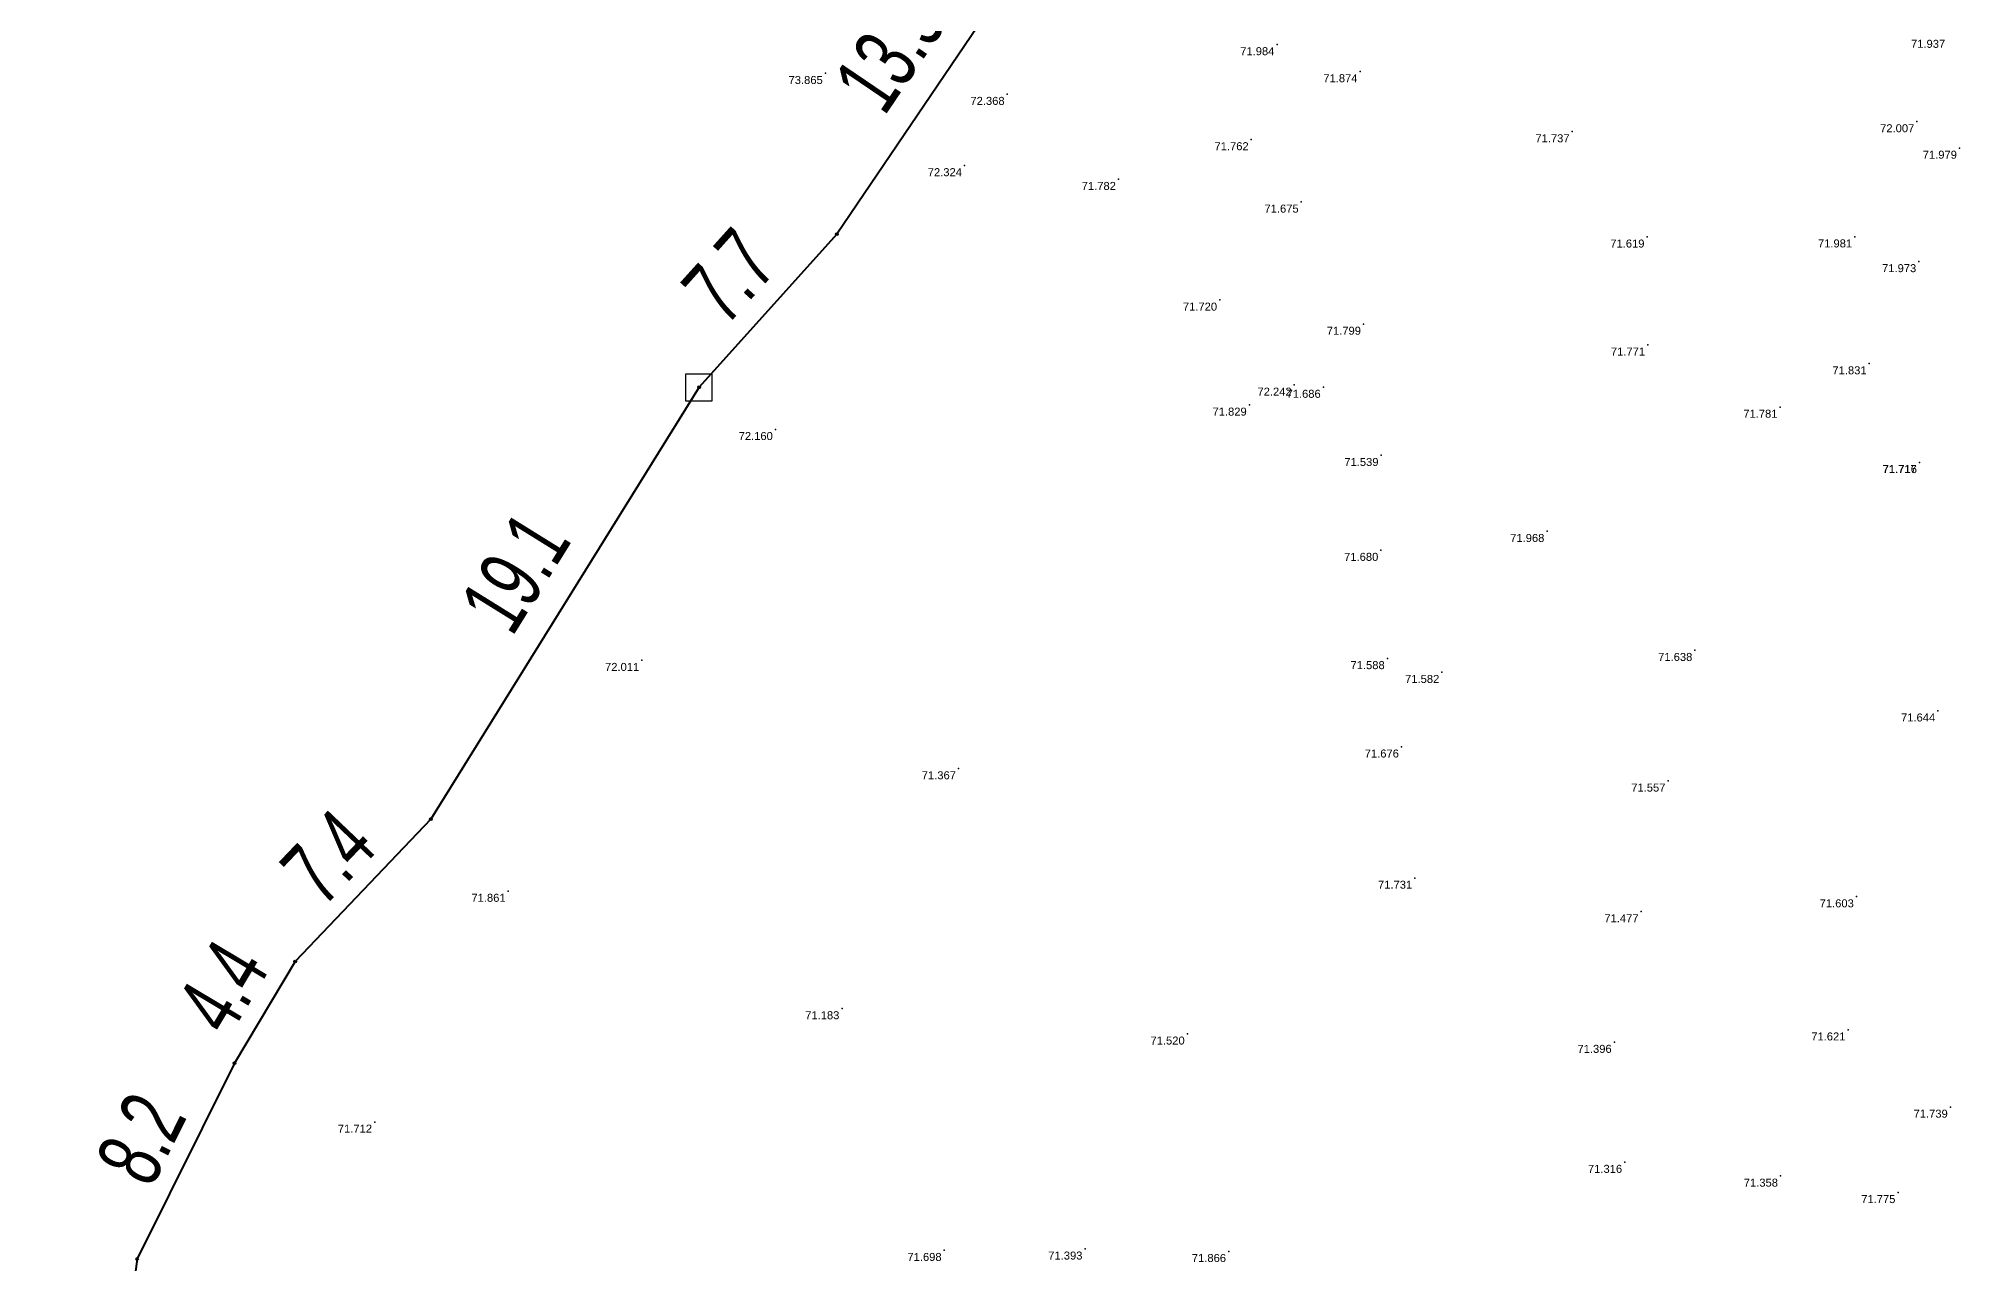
# Model space of a CAD drawing. Header units: millimetres. Extents: x 706139 to 707011, y 753722 to 954403.
# Drawn here: x 706249.6 to 706321.7, y 953940.7 to 953986.6 of the extents above; entities that cross this region are included whole.
import ezdxf
from ezdxf.enums import TextEntityAlignment as Align

# ---------------------------------------------------------------- set-up
doc = ezdxf.new("R2010")
doc.units = ezdxf.units.MM
doc.linetypes.add('SOLID_LINE', pattern=[0])
doc.layers.add('BD', color=1, linetype='Continuous', lineweight=40)
doc.layers.add('BD SYMBOL', color=7, linetype='Continuous', lineweight=30)
for name, color, linetype in [('dim', 7, 'Continuous'), ('Height', 7, 'Continuous'), ('SY SYMBOL', 7, 'Continuous')]:
    doc.layers.add(name, color=color, linetype=linetype)
doc.styles.add('DIM', font='ARIALN.TTF', dxfattribs={"width": 0.8, "height": 2.4})
doc.styles.get("Standard").update_dxf_attribs({"font": 'arial.ttf'})
doc.dimstyles.get("Standard").update_dxf_attribs({"dimtxt": 0.18, "dimasz": 0.18, "dimexe": 0.18, "dimexo": 0.0625, "dimgap": 0.09, "dimtad": 0, "dimtih": 1, "dimtoh": 1, "dimdec": 4, "dimzin": 0, "dimdsep": 46, "dimtxsty": 'Standard', "dimcen": 0.09, "dimadec": 0, "dimazin": 0, "dimtfac": 1, "dimtdec": 4, "dimtofl": 0, "dimtmove": 0, "dimatfit": 3, "dimfxl": 1, "dimtolj": 1, "dimtzin": 0, "dimarcsym": 0})

# ---------------------------------------------------------------- blocks, each defined once
blk = doc.blocks.new('BD')
at = {"linetype": 'ByBlock'}
for p, q in [((-0.037, -0.034), (0.037, 0.034)), ((-0.035, 0.035), (0.035, -0.035))]:
    blk.add_line(p, q, dxfattribs=at)
blk.add_circle((0, 0), 0.05)
blk.add_point((0, 0))
blk = doc.blocks.new('SYSTONE')
at = {"color": 6}
blk.add_polyline3d([(-0.256, -0.003, 0), (-0.256, -0.253, 0), (0.244, -0.253, 0), (0.244, 0.247, 0), (-0.256, 0.247, 0), (-0.256, -0.003, 0)], close=True, dxfattribs=at)
blk.add_point((0, 0), dxfattribs=at)
blk = doc.blocks.new('*D203')
at = {"layer": 'Defpoints', "color": 0, "transparency": 16777216}
for p in [(707500.203, 953909.88), (707502.16, 953909.619), (707501.447, 953904.26)]:
    blk.add_point(p, dxfattribs=at)
at = {"layer": 'dim', "color": 0, "transparency": 16777216, "insert": (707499.847, 953907.2), "char_height": 2.4, "attachment_point": 5, "rotation": 82.42146, "style": 'DIM'}
blk.add_mtext('\\A1;5.4', dxfattribs=at)
blk = doc.blocks.new('*D204')
at = {"layer": 'Defpoints', "color": 0, "transparency": 16777216}
for p in [(707504.144, 953917.795), (707505.816, 953916.963), (707502.16, 953909.619)]:
    blk.add_point(p, dxfattribs=at)
at = {"layer": 'dim', "color": 0, "transparency": 16777216, "insert": (707502.316, 953914.123), "char_height": 2.4, "attachment_point": 5, "rotation": 63.5349, "style": 'DIM'}
blk.add_mtext('\\A1;8.2', dxfattribs=at)
blk = doc.blocks.new('*D205')
at = {"layer": 'Defpoints', "color": 0, "transparency": 16777216}
for p in [(707506.493, 953921.728), (707508.092, 953920.773), (707505.816, 953916.963)]:
    blk.add_point(p, dxfattribs=at)
at = {"layer": 'dim', "color": 0, "transparency": 16777216, "insert": (707505.355, 953919.823), "char_height": 2.4, "attachment_point": 5, "rotation": 59.14695, "style": 'DIM'}
blk.add_mtext('\\A1;4.4', dxfattribs=at)
blk = doc.blocks.new('*D206')
at = {"layer": 'Defpoints', "color": 0, "transparency": 16777216}
for p in [(707511.863, 953927.357), (707513.177, 953926.104), (707508.092, 953920.773)]:
    blk.add_point(p, dxfattribs=at)
at = {"layer": 'dim', "color": 0, "transparency": 16777216, "insert": (707509.32, 953924.692), "char_height": 2.4, "attachment_point": 5, "rotation": 46.35293, "style": 'DIM'}
blk.add_mtext('\\A1;7.4', dxfattribs=at)
blk = doc.blocks.new('*D207')
at = {"layer": 'Defpoints', "color": 0, "transparency": 16777216}
for p in [(707521.373, 953943.451), (707523.231, 953942.297), (707513.177, 953926.104)]:
    blk.add_point(p, dxfattribs=at)
at = {"layer": 'dim', "color": 0, "transparency": 16777216, "insert": (707516.346, 953935.354), "char_height": 2.4, "attachment_point": 5, "rotation": 58.16445, "style": 'DIM'}
blk.add_mtext('\\A1;19.1', dxfattribs=at)
blk = doc.blocks.new('*D208')
at = {"layer": 'Defpoints', "color": 0, "transparency": 16777216}
for p in [(707526.942, 953949.347), (707528.395, 953948.04), (707523.231, 953942.297)]:
    blk.add_point(p, dxfattribs=at)
at = {"layer": 'dim', "color": 0, "transparency": 16777216, "insert": (707524.36, 953946.475), "char_height": 2.4, "attachment_point": 5, "rotation": 48.0387, "style": 'DIM'}
blk.add_mtext('\\A1;7.7', dxfattribs=at)
blk = doc.blocks.new('*D209')
at = {"layer": 'Defpoints', "color": 0, "transparency": 16777216}
for p in [(707534.194, 953960.471), (707535.993, 953959.252), (707528.395, 953948.04)]:
    blk.add_point(p, dxfattribs=at)
at = {"layer": 'dim', "color": 0, "transparency": 16777216, "insert": (707530.395, 953954.865), "char_height": 2.4, "attachment_point": 5, "rotation": 55.87581, "style": 'DIM'}
blk.add_mtext('\\A1;13.5', dxfattribs=at)
blk = doc.blocks.new('FGHFGH')
at = {"layer": 'BD'}
for p, q in [((707535.99274, 953959.2522), (707528.39474, 953948.0402)), ((707528.39474, 953948.0402), (707523.23074, 953942.2972)), ((707523.23074, 953942.2972), (707513.17674, 953926.1042)), ((707513.17674, 953926.1042), (707508.09174, 953920.7732)), ((707508.09174, 953920.7732), (707505.81574, 953916.9632)), ((707505.81574, 953916.9632), (707502.15974, 953909.6192)), ((707502.15974, 953909.6192), (707501.44674, 953904.2602))]:
    blk.add_line(p, q, dxfattribs=at)
at = {"layer": 'BD SYMBOL'}
for p in [(707528.39474, 953948.0402, 72.376), (707523.23074, 953942.2972, 72.724), (707513.17674, 953926.1042, 72.379), (707508.09174, 953920.7732, 72.333), (707505.81574, 953916.9632, 72.058), (707502.15974, 953909.6192, 71.783)]:
    blk.add_blockref('BD', p, dxfattribs=at)
at = {"layer": 'SY SYMBOL', "xscale": 2, "yscale": 2, "zscale": 2}
blk.add_blockref('SYSTONE', (707523.22974, 953942.2942, 72.725), dxfattribs=at)
at = {"layer": 'dim'}
for p1, p2, distance, picture, middle in [((707528.39474, 953948.0402), (707535.99274, 953959.2522), 2.17233, '*D209', (707530.39543, 953954.86485)), ((707523.23074, 953942.2972), (707528.39474, 953948.0402), 1.95398, '*D208', (707524.35977, 953946.47519)), ((707513.17674, 953926.1042), (707523.23074, 953942.2972), 2.18688, '*D207', (707516.34584, 953935.35425)), ((707508.09174, 953920.7732), (707513.17674, 953926.1042), 1.81571, '*D206', (707509.32038, 953924.69193)), ((707505.81574, 953916.9632), (707508.09174, 953920.7732), 1.86194, '*D205', (707505.35529, 953919.82308)), ((707502.15974, 953909.6192), (707505.81574, 953916.9632), 1.86741, '*D204', (707502.31602, 953914.12342)), ((707501.44674, 953904.2602), (707502.15974, 953909.6192), 1.97367, '*D203', (707499.8468, 953907.2))]:
    dim = blk.add_aligned_dim(p1=p1, p2=p2, distance=distance, dimstyle='Standard', dxfattribs=at)
    dim.commit()
    dim.dimension.update_dxf_attribs({"geometry": picture, "text_midpoint": middle})

msp = doc.modelspace()

# ---------------------------------------------------------------- linework, layer by layer
at = {"color": 0, "linetype": 'SOLID_LINE'}
for p in [(706296.0787, 953986.3612, 71.9839), (706296.0787, 953986.3612, 71.9839), (706296.0787, 953986.3612, 71.9839), (706279.1466, 953985.2819, 73.8651), (706279.1466, 953985.2819, 73.8651), (706279.1466, 953985.2819, 73.8651), (706299.1938, 953985.3484, 71.8737), (706299.1938, 953985.3484, 71.8737), (706299.1938, 953985.3484, 71.8737), (706285.9643, 953984.4987, 72.3676), (706285.9643, 953984.4987, 72.3676), (706285.9643, 953984.4987, 72.3676), (706320.0692, 953983.4733, 72.0067), (706320.0692, 953983.4733, 72.0067), (706320.0692, 953983.4733, 72.0067), (706295.114, 953982.7991, 71.7623), (706295.114, 953982.7991, 71.7623), (706295.114, 953982.7991, 71.7623), (706307.1447, 953983.0969, 71.7373), (706307.1447, 953983.0969, 71.7373), (706307.1447, 953983.0969, 71.7373), (706284.3653, 953981.826, 72.324), (706284.3653, 953981.826, 72.324), (706284.3653, 953981.826, 72.324), (706321.6661, 953982.4812, 71.9793), (706321.6661, 953982.4812, 71.9793), (706321.6661, 953982.4812, 71.9793), (706290.1367, 953981.3103, 71.7825), (706290.1367, 953981.3103, 71.7825), (706290.1367, 953981.3103, 71.7825), (706296.9878, 953980.46, 71.6754), (706296.9878, 953980.46, 71.6754), (706296.9878, 953980.46, 71.6754), (706309.9528, 953979.1507, 71.6191), (706309.9528, 953979.1507, 71.6191), (706309.9528, 953979.1507, 71.6191), (706317.7381, 953979.1556, 71.9814), (706317.7381, 953979.1556, 71.9814), (706317.7381, 953979.1556, 71.9814), (706320.1422, 953978.228, 71.9734), (706320.1422, 953978.228, 71.9734), (706320.1422, 953978.228, 71.9734), (706293.9297, 953976.7859, 71.7198), (706293.9297, 953976.7859, 71.7198), (706293.9297, 953976.7859, 71.7198), (706299.3239, 953975.8832, 71.7993), (706299.3239, 953975.8832, 71.7993), (706299.3239, 953975.8832, 71.7993), (706309.9747, 953975.1023, 71.7709), (706309.9747, 953975.1023, 71.7709), (706309.9747, 953975.1023, 71.7709), (706318.2805, 953974.3987, 71.8309), (706318.2805, 953974.3987, 71.8309), (706318.2805, 953974.3987, 71.8309), (706296.7254, 953973.5995, 72.2418), (706296.7254, 953973.5995, 72.2418), (706296.7254, 953973.5995, 72.2418), (706297.8147, 953973.5182, 71.6858), (706297.8147, 953973.5182, 71.6858), (706297.8147, 953973.5182, 71.6858), (706295.0412, 953972.8502, 71.8294), (706295.0412, 953972.8502, 71.8294), (706295.0412, 953972.8502, 71.8294), (706314.9391, 953972.7715, 71.7815), (706314.9391, 953972.7715, 71.7815), (706314.9391, 953972.7715, 71.7815), (706277.275, 953971.935, 72.16), (706299.9815, 953970.9623, 71.5388), (706299.9815, 953970.9623, 71.5388), (706299.9815, 953970.9623, 71.5388), (706320.1581, 953970.6989, 71.7168), (706320.1581, 953970.6989, 71.7168), (706320.1581, 953970.6989, 71.7168), (706320.1698, 953970.6956, 71.7158), (706320.1698, 953970.6956, 71.7158), (706320.1698, 953970.6956, 71.7158), (706299.974, 953967.4059, 71.6805), (706299.974, 953967.4059, 71.6805), (706299.974, 953967.4059, 71.6805), (706306.1997, 953968.1139, 71.9678), (706306.1997, 953968.1139, 71.9678), (706306.1997, 953968.1139, 71.9678), (706272.266, 953963.28, 72.011), (706300.2137, 953963.3465, 71.5875), (706300.2137, 953963.3465, 71.5875), (706300.2137, 953963.3465, 71.5875), (706311.747, 953963.654, 71.638), (706302.2605, 953962.8289, 71.5825), (706302.2605, 953962.8289, 71.5825), (706302.2605, 953962.8289, 71.5825), (706320.8519, 953961.3847, 71.6441), (706320.8519, 953961.3847, 71.6441), (706320.8519, 953961.3847, 71.6441), (706300.7464, 953960.0339, 71.6762), (706300.7464, 953960.0339, 71.6762), (706300.7464, 953960.0339, 71.6762), (706284.14, 953959.218, 71.367), (706310.739, 953958.756, 71.557), (706267.257, 953954.625, 71.861), (706301.2449, 953955.1169, 71.7313), (706301.2449, 953955.1169, 71.7313), (706301.2449, 953955.1169, 71.7313), (706309.731, 953953.859, 71.477), (706317.8011, 953954.418, 71.6027), (706317.8011, 953954.418, 71.6027), (706317.8011, 953954.418, 71.6027), (706279.77, 953950.223, 71.183), (706317.4876, 953949.4272, 71.6207), (706317.4876, 953949.4272, 71.6207), (706317.4876, 953949.4272, 71.6207), (706292.715, 953949.273, 71.52), (706308.723, 953948.962, 71.396), (706321.3232, 953946.5319, 71.7391), (706321.3232, 953946.5319, 71.7391), (706321.3232, 953946.5319, 71.7391), (706262.248, 953945.97, 71.712), (706309.1149, 953944.4643, 71.3157), (706309.1149, 953944.4643, 71.3157), (706309.1149, 953944.4643, 71.3157), (706314.9582, 953943.9468, 71.358), (706314.9582, 953943.9468, 71.358), (706314.9582, 953943.9468, 71.358), (706319.3606, 953943.3308, 71.7749), (706319.3606, 953943.3308, 71.7749), (706319.3606, 953943.3308, 71.7749), (706283.6024, 953941.162, 71.698), (706283.6024, 953941.162, 71.698), (706283.6024, 953941.162, 71.698), (706288.8821, 953941.214, 71.3926), (706288.8821, 953941.214, 71.3926), (706288.8821, 953941.214, 71.3926), (706294.2653, 953941.1216, 71.8658), (706294.2653, 953941.1216, 71.8658), (706294.2653, 953941.1216, 71.8658)]:
    msp.add_point(p, dxfattribs=at)

# ---------------------------------------------------------------- block references
msp.add_blockref('FGHFGH', (-1248.8207, 31.2158))

# ---------------------------------------------------------------- texts
at = {"layer": 'Height', "color": 4, "linetype": 'SOLID_LINE'}
for s, p in [('71.984', (706295.9787, 953986.2612, 71.9839)), ('71.984', (706295.9787, 953986.2612, 71.9839)), ('71.984', (706295.9787, 953986.2612, 71.9839)), ('71.937', (706321.1267, 953986.5379, 71.9373)), ('71.937', (706321.1267, 953986.5379, 71.9373)), ('71.937', (706321.1267, 953986.5379, 71.9373)), ('73.865', (706279.0466, 953985.1819, 73.8651)), ('73.865', (706279.0466, 953985.1819, 73.8651)), ('73.865', (706279.0466, 953985.1819, 73.8651)), ('71.874', (706299.0938, 953985.2484, 71.8737)), ('71.874', (706299.0938, 953985.2484, 71.8737)), ('71.874', (706299.0938, 953985.2484, 71.8737)), ('72.368', (706285.8643, 953984.3987, 72.3676)), ('72.368', (706285.8643, 953984.3987, 72.3676)), ('72.368', (706285.8643, 953984.3987, 72.3676)), ('72.007', (706319.9692, 953983.3733, 72.0067)), ('72.007', (706319.9692, 953983.3733, 72.0067)), ('72.007', (706319.9692, 953983.3733, 72.0067)), ('71.762', (706295.014, 953982.6991, 71.7623)), ('71.762', (706295.014, 953982.6991, 71.7623)), ('71.762', (706295.014, 953982.6991, 71.7623)), ('71.737', (706307.0447, 953982.9969, 71.7373)), ('71.737', (706307.0447, 953982.9969, 71.7373)), ('71.737', (706307.0447, 953982.9969, 71.7373)), ('71.979', (706321.5661, 953982.3812, 71.9793)), ('71.979', (706321.5661, 953982.3812, 71.9793)), ('71.979', (706321.5661, 953982.3812, 71.9793)), ('72.324', (706284.2653, 953981.726, 72.324)), ('72.324', (706284.2653, 953981.726, 72.324)), ('72.324', (706284.2653, 953981.726, 72.324)), ('71.782', (706290.0367, 953981.2103, 71.7825)), ('71.782', (706290.0367, 953981.2103, 71.7825)), ('71.782', (706290.0367, 953981.2103, 71.7825)), ('71.675', (706296.8878, 953980.36, 71.6754)), ('71.675', (706296.8878, 953980.36, 71.6754)), ('71.675', (706296.8878, 953980.36, 71.6754)), ('71.619', (706309.8528, 953979.0507, 71.6191)), ('71.619', (706309.8528, 953979.0507, 71.6191)), ('71.619', (706309.8528, 953979.0507, 71.6191)), ('71.981', (706317.6381, 953979.0556, 71.9814)), ('71.981', (706317.6381, 953979.0556, 71.9814)), ('71.981', (706317.6381, 953979.0556, 71.9814)), ('71.973', (706320.0422, 953978.128, 71.9734)), ('71.973', (706320.0422, 953978.128, 71.9734)), ('71.973', (706320.0422, 953978.128, 71.9734)), ('71.720', (706293.8297, 953976.6859, 71.7198)), ('71.720', (706293.8297, 953976.6859, 71.7198)), ('71.720', (706293.8297, 953976.6859, 71.7198)), ('71.799', (706299.2239, 953975.7832, 71.7993)), ('71.799', (706299.2239, 953975.7832, 71.7993)), ('71.799', (706299.2239, 953975.7832, 71.7993)), ('71.771', (706309.8747, 953975.0023, 71.7709)), ('71.771', (706309.8747, 953975.0023, 71.7709)), ('71.771', (706309.8747, 953975.0023, 71.7709)), ('71.831', (706318.1805, 953974.2987, 71.8309)), ('71.831', (706318.1805, 953974.2987, 71.8309)), ('71.831', (706318.1805, 953974.2987, 71.8309)), ('72.242', (706296.6254, 953973.4995, 72.2418)), ('72.242', (706296.6254, 953973.4995, 72.2418)), ('72.242', (706296.6254, 953973.4995, 72.2418)), ('71.686', (706297.7147, 953973.4182, 71.6858)), ('71.686', (706297.7147, 953973.4182, 71.6858)), ('71.686', (706297.7147, 953973.4182, 71.6858)), ('71.829', (706294.9412, 953972.7502, 71.8294)), ('71.829', (706294.9412, 953972.7502, 71.8294)), ('71.829', (706294.9412, 953972.7502, 71.8294)), ('71.781', (706314.8391, 953972.6715, 71.7815)), ('71.781', (706314.8391, 953972.6715, 71.7815)), ('71.781', (706314.8391, 953972.6715, 71.7815)), ('72.160', (706277.175, 953971.835, 72.16)), ('71.539', (706299.8815, 953970.8623, 71.5388)), ('71.539', (706299.8815, 953970.8623, 71.5388)), ('71.539', (706299.8815, 953970.8623, 71.5388)), ('71.717', (706320.0581, 953970.5989, 71.7168)), ('71.717', (706320.0581, 953970.5989, 71.7168)), ('71.717', (706320.0581, 953970.5989, 71.7168)), ('71.716', (706320.0698, 953970.5956, 71.7158)), ('71.716', (706320.0698, 953970.5956, 71.7158)), ('71.716', (706320.0698, 953970.5956, 71.7158)), ('71.968', (706306.0997, 953968.0139, 71.9678)), ('71.968', (706306.0997, 953968.0139, 71.9678)), ('71.968', (706306.0997, 953968.0139, 71.9678)), ('71.680', (706299.874, 953967.3059, 71.6805)), ('71.680', (706299.874, 953967.3059, 71.6805)), ('71.680', (706299.874, 953967.3059, 71.6805)), ('72.011', (706272.166, 953963.18, 72.011)), ('71.588', (706300.1137, 953963.2465, 71.5875)), ('71.588', (706300.1137, 953963.2465, 71.5875)), ('71.588', (706300.1137, 953963.2465, 71.5875)), ('71.638', (706311.647, 953963.554, 71.638)), ('71.582', (706302.1605, 953962.7289, 71.5825)), ('71.582', (706302.1605, 953962.7289, 71.5825)), ('71.582', (706302.1605, 953962.7289, 71.5825)), ('71.644', (706320.7519, 953961.2847, 71.6441)), ('71.644', (706320.7519, 953961.2847, 71.6441)), ('71.644', (706320.7519, 953961.2847, 71.6441)), ('71.676', (706300.6464, 953959.9339, 71.6762)), ('71.676', (706300.6464, 953959.9339, 71.6762)), ('71.676', (706300.6464, 953959.9339, 71.6762)), ('71.367', (706284.04, 953959.118, 71.367)), ('71.557', (706310.639, 953958.656, 71.557)), ('71.861', (706267.157, 953954.525, 71.861)), ('71.731', (706301.1449, 953955.0169, 71.7313)), ('71.731', (706301.1449, 953955.0169, 71.7313)), ('71.731', (706301.1449, 953955.0169, 71.7313)), ('71.477', (706309.631, 953953.759, 71.477)), ('71.603', (706317.7011, 953954.318, 71.6027)), ('71.603', (706317.7011, 953954.318, 71.6027)), ('71.603', (706317.7011, 953954.318, 71.6027)), ('71.183', (706279.67, 953950.123, 71.183)), ('71.520', (706292.615, 953949.173, 71.52)), ('71.396', (706308.623, 953948.862, 71.396)), ('71.621', (706317.3876, 953949.3272, 71.6207)), ('71.621', (706317.3876, 953949.3272, 71.6207)), ('71.621', (706317.3876, 953949.3272, 71.6207)), ('71.712', (706262.148, 953945.87, 71.712)), ('71.739', (706321.2232, 953946.4319, 71.7391)), ('71.739', (706321.2232, 953946.4319, 71.7391)), ('71.739', (706321.2232, 953946.4319, 71.7391)), ('71.316', (706309.0149, 953944.3643, 71.3157)), ('71.316', (706309.0149, 953944.3643, 71.3157)), ('71.316', (706309.0149, 953944.3643, 71.3157)), ('71.358', (706314.8582, 953943.8468, 71.358)), ('71.358', (706314.8582, 953943.8468, 71.358)), ('71.358', (706314.8582, 953943.8468, 71.358)), ('71.775', (706319.2606, 953943.2308, 71.7749)), ('71.775', (706319.2606, 953943.2308, 71.7749)), ('71.775', (706319.2606, 953943.2308, 71.7749)), ('71.698', (706283.5024, 953941.062, 71.698)), ('71.698', (706283.5024, 953941.062, 71.698)), ('71.698', (706283.5024, 953941.062, 71.698)), ('71.393', (706288.7821, 953941.114, 71.3926)), ('71.393', (706288.7821, 953941.114, 71.3926)), ('71.393', (706288.7821, 953941.114, 71.3926)), ('71.866', (706294.1653, 953941.0216, 71.8658)), ('71.866', (706294.1653, 953941.0216, 71.8658)), ('71.866', (706294.1653, 953941.0216, 71.8658))]:
    msp.add_text(s, height=0.3, dxfattribs=at).set_placement(p, align=Align.TOP_RIGHT)

doc.saveas('drawing.dxf')
